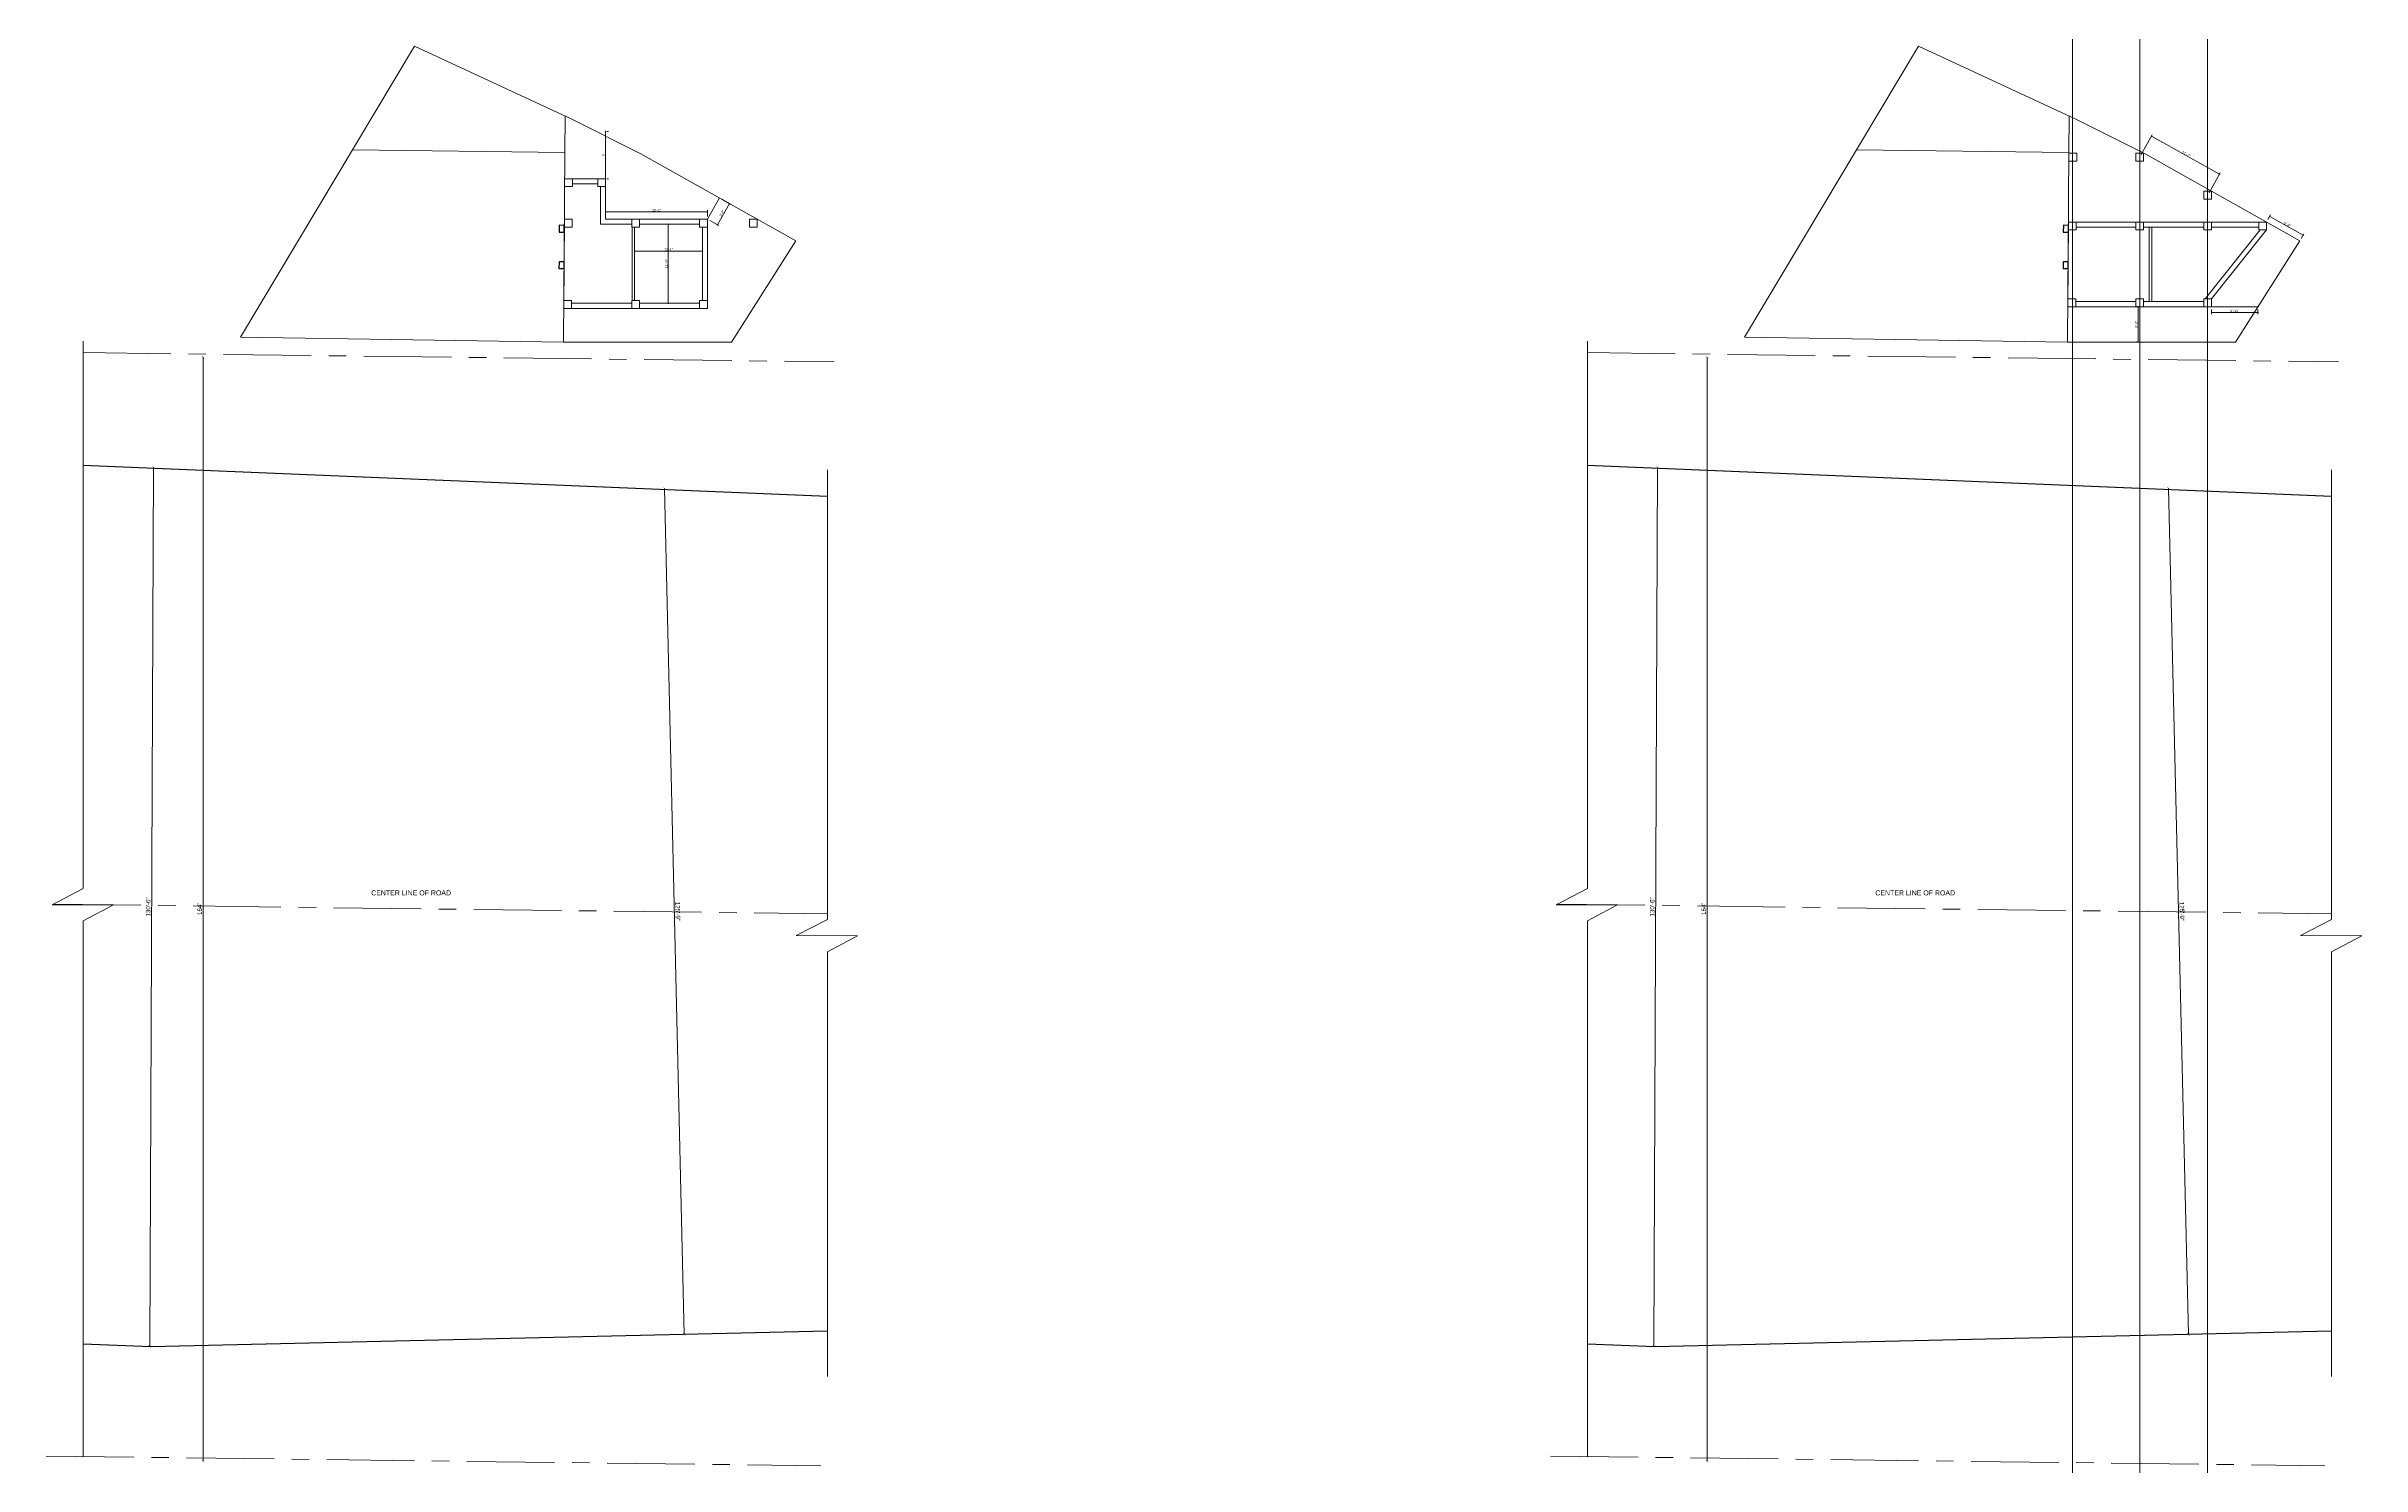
# Model space of a CAD drawing. Header units: inches. Extents: x 4069 to 91030, y -7803 to 12535.
# Drawn here: x 52013 to 56141, y 6206 to 8737 of the extents above; entities that cross this region are included whole.
import ezdxf

# ---------------------------------------------------------------- set-up
doc = ezdxf.new("R2010")
doc.units = ezdxf.units.IN
doc.header["$LTSCALE"] = 5
doc.header["$MEASUREMENT"] = 0
doc.linetypes.add('CENTER', pattern=[2, 1.25, -0.25, 0.25, -0.25])
doc.layers.add('A-WALL', color=7, linetype='Continuous', lineweight=9)
doc.layers.add('DOOR', color=62, linetype='Continuous', lineweight=0)
for name, color, linetype in [('DIM', 5, 'Continuous'), ('TEXT', 6, 'Continuous'), ('WALL', 7, 'Continuous')]:
    doc.layers.add(name, color=color, linetype=linetype)
doc.layers.add('dim line', color=7, linetype='Continuous', lineweight=15, true_color=0xfab2b2)
doc.styles.get("Standard").update_dxf_attribs({"font": 'arial.ttf'})
doc.styles.add('tt', font='stylu.ttf', dxfattribs={"height": 8})
doc.dimstyles.new('Copy(2) of STANDARD', dxfattribs={"dimtxt": 2, "dimasz": 4, "dimexe": 0, "dimexo": 0, "dimgap": 2, "dimtad": 1, "dimdec": 0, "dimzin": 0, "dimdsep": 46, "dimlunit": 3, "dimtxsty": 'tt', "dimblk": 'ARCHTICK', "dimcen": 0.0505, "dimse1": 1, "dimse2": 1, "dimclrd": 5, "dimclre": 5, "dimclrt": 7, "dimadec": 1, "dimazin": 0, "dimtm": 1e-09, "dimtfac": 1, "dimtdec": 0, "dimtofl": 0, "dimtmove": 1, "dimatfit": 3, "dimfxl": 1, "dimtolj": 2, "dimtzin": 0, "dimlwd": 13, "dimarcsym": 0})
doc.dimstyles.new('Standard$0', dxfattribs={"dimtxt": 6, "dimasz": 4, "dimexe": 3, "dimexo": 6, "dimgap": 3, "dimtad": 1, "dimdec": 1, "dimzin": 0, "dimdsep": 46, "dimlunit": 4, "dimtxsty": 'Standard', "dimcen": 0.09, "dimclrd": 6, "dimclre": 6, "dimclrt": 7, "dimadec": 0, "dimazin": 0, "dimtfac": 1, "dimtdec": 1, "dimtix": 1, "dimtofl": 0, "dimtmove": 1, "dimatfit": 3, "dimfxl": 1, "dimtolj": 1, "dimtzin": 0, "dimlwd": 18, "dimlwe": 18, "dimarcsym": 0})

# ---------------------------------------------------------------- blocks, each defined once
blk = doc.blocks.new('_ArchTick')
at = {"color": 0, "linetype": 'ByBlock', "const_width": 0.15}
blk.add_lwpolyline([(-0.5, -0.5), (0.5, 0.5)], dxfattribs=at)
blk = doc.blocks.new('*D1864')
at = {"layer": 'Defpoints', "color": 0, "ltscale": 5, "transparency": 16777216}
for p in [(52748.3, 8182.2), (52292.5, 6214.3), (52724, 6214.3)]:
    blk.add_point(p, dxfattribs=at)
at = {"layer": 'DIM', "color": 5, "lineweight": 13, "ltscale": 5, "transparency": 16777216}
blk.add_line((52292.5, 8182.2), (52292.5, 6214.3), dxfattribs=at)
at = {"layer": 'DIM', "color": 5, "lineweight": 13, "ltscale": 5, "transparency": 16777216, "xscale": 4, "yscale": 4, "zscale": 4}
for p, rotation in [((52292.5, 8182.2), 90), ((52292.5, 6214.3), 270)]:
    blk.add_blockref('_ArchTick', p, dxfattribs=dict(at, rotation=rotation))
at = {"layer": 'DIM', "color": 7, "ltscale": 5, "transparency": 16777216, "insert": (52286.3, 7198.2), "char_height": 8, "attachment_point": 5, "rotation": 90, "style": 'tt'}
blk.add_mtext("\\A2;164'", dxfattribs=at)
blk = doc.blocks.new('*D1863')
at = {"layer": 'Defpoints', "color": 0, "ltscale": 5, "transparency": 16777216}
for p in [(52175.4, 7985.6, -33.3), (52168.8, 6419.1, 1.5), (52197.3, 6419)]:
    blk.add_point(p, dxfattribs=at)
at = {"layer": 'DIM', "color": 5, "lineweight": 13, "ltscale": 5, "transparency": 16777216}
blk.add_line((52204, 7985.5), (52197.3, 6419), dxfattribs=at)
at = {"layer": 'DIM', "color": 5, "lineweight": 13, "ltscale": 5, "transparency": 16777216, "xscale": 4, "yscale": 4, "zscale": 4}
for p, rotation in [((52204, 7985.5), 89.75798331016011), ((52197.3, 6419), 269.7579833101601)]:
    blk.add_blockref('_ArchTick', p, dxfattribs=dict(at, rotation=rotation))
at = {"layer": 'DIM', "color": 7, "ltscale": 5, "transparency": 16777216, "insert": (52194.5, 7202.2), "char_height": 8, "attachment_point": 5, "rotation": 89.758, "style": 'tt'}
blk.add_mtext('\\A2;130\'-6"', dxfattribs=at)
blk = doc.blocks.new('*D1865')
at = {"layer": 'Defpoints', "color": 0, "ltscale": 5, "transparency": 16777216}
for p in [(53091.7, 7947.6, -52.5), (53150.2, 6439.9), (53126.8, 6439.4, 1.5)]:
    blk.add_point(p, dxfattribs=at)
at = {"layer": 'DIM', "color": 5, "lineweight": 13, "ltscale": 5, "transparency": 16777216}
blk.add_line((53115.1, 7948.2), (53150.2, 6439.9), dxfattribs=at)
at = {"layer": 'DIM', "color": 5, "lineweight": 13, "ltscale": 5, "transparency": 16777216, "xscale": 4, "yscale": 4, "zscale": 4}
for p, rotation in [((53115.1, 7948.2), 91.33313824719272), ((53150.2, 6439.9), 271.3331382471927)]:
    blk.add_blockref('_ArchTick', p, dxfattribs=dict(at, rotation=rotation))
at = {"layer": 'DIM', "color": 7, "ltscale": 5, "transparency": 16777216, "insert": (53138.8, 7194.2), "char_height": 8, "attachment_point": 5, "rotation": 271.3331, "style": 'tt'}
blk.add_mtext('\\A2;125\'-9"', dxfattribs=at)
blk = doc.blocks.new('oblique')
at = {"color": 0, "lineweight": -2}
blk.add_line((0.25, 0.25), (-0.25, -0.25), dxfattribs=at)
at = {"layer": 'dim line', "lineweight": 9}
for p, q in [((-0.4375, 0), (0.4375, 0)), ((0, 0.4375), (0, -0.4375))]:
    blk.add_line(p, q, dxfattribs=at)
blk = doc.blocks.new('*D1866')
at = {"layer": 'A-WALL', "color": 47, "lineweight": 0, "ltscale": 5, "transparency": 16777216}
for p, q in [((53009.9, 8433.4), (53009.9, 8444.7)), ((53191.6, 8433.4), (53191.6, 8444.7))]:
    blk.add_line(p, q, dxfattribs=at)
at = {"layer": 'A-WALL', "color": 33, "lineweight": 0, "ltscale": 5, "transparency": 16777216}
blk.add_line((53009.9, 8441.7), (53191.6, 8441.7), dxfattribs=at)
at = {"layer": 'Defpoints', "color": 0, "ltscale": 5, "transparency": 16777216}
for p in [(53009.9, 8428.4, -58.2), (53191.6, 8441.7), (53191.6, 8428.4, -58.2)]:
    blk.add_point(p, dxfattribs=at)
at = {"layer": 'A-WALL', "color": 33, "lineweight": 0, "ltscale": 5, "transparency": 16777216, "xscale": 2, "yscale": 2, "zscale": 2, "rotation": 180}
blk.add_blockref('oblique', (53009.9, 8441.7), dxfattribs=at)
at = {"layer": 'A-WALL', "color": 33, "lineweight": 0, "ltscale": 5, "transparency": 16777216, "xscale": 2, "yscale": 2, "zscale": 2}
blk.add_blockref('oblique', (53191.6, 8441.7), dxfattribs=at)
at = {"layer": 'A-WALL', "color": 7, "ltscale": 5, "transparency": 16777216, "insert": (53100.8, 8444.4), "char_height": 4.5, "attachment_point": 5}
blk.add_mtext('\\A1;15\'-2"', dxfattribs=at)
blk = doc.blocks.new('_OBLIQUE')
at = {"color": 0, "linetype": 'ByBlock'}
blk.add_line((-0.5, -0.5), (0.5, 0.5), dxfattribs=at)
blk = doc.blocks.new('*D1867')
at = {"layer": 'A-WALL', "color": 47, "lineweight": 0, "ltscale": 5, "transparency": 16777216}
for p, q in [((53217.2, 8463.8), (53233.2, 8454.8)), ((53196, 8425.9), (53211.9, 8416.9))]:
    blk.add_line(p, q, dxfattribs=at)
at = {"layer": 'A-WALL', "color": 33, "lineweight": 0, "ltscale": 5, "transparency": 16777216}
blk.add_line((53209.3, 8418.4), (53230.6, 8456.3), dxfattribs=at)
at = {"layer": 'Defpoints', "color": 0, "ltscale": 5, "transparency": 16777216}
for p in [(53212.9, 8466.2, -58.2), (53191.6, 8428.4, -58.2), (53230.6, 8456.3)]:
    blk.add_point(p, dxfattribs=at)
at = {"layer": 'A-WALL', "color": 33, "lineweight": 0, "ltscale": 5, "transparency": 16777216, "xscale": 2, "yscale": 2, "zscale": 2}
for p, rotation in [((53230.6, 8456.3), 60.67918197654677), ((53209.3, 8418.4), 240.6791819765467)]:
    blk.add_blockref('oblique', p, dxfattribs=dict(at, rotation=rotation))
at = {"layer": 'A-WALL', "color": 7, "ltscale": 5, "transparency": 16777216, "insert": (53217.5, 8438.7), "char_height": 4.5, "attachment_point": 5, "rotation": 60.6792}
blk.add_mtext('\\A1;3\'-7"', dxfattribs=at)
blk = doc.blocks.new('*D1868')
at = {"layer": 'A-WALL', "color": 33, "lineweight": 0, "ltscale": 5, "transparency": 16777216}
blk.add_line((53009.9, 8500.4), (53009.9, 8584.8), dxfattribs=at)
at = {"layer": 'A-WALL', "color": 47, "lineweight": 0, "ltscale": 5, "transparency": 16777216}
for p, q in [((53014.9, 8584.8), (53012.9, 8584.8)), ((53014.9, 8500.4), (53012.9, 8500.4))]:
    blk.add_line(p, q, dxfattribs=at)
at = {"layer": 'Defpoints', "color": 0, "ltscale": 5, "transparency": 16777216}
for p in [(53009.9, 8584.8, -58.2), (53009.9, 8584.8), (53009.9, 8500.4, -58.2)]:
    blk.add_point(p, dxfattribs=at)
at = {"layer": 'A-WALL', "color": 33, "lineweight": 0, "ltscale": 5, "transparency": 16777216, "xscale": 2, "yscale": 2, "zscale": 2}
for p, rotation in [((53009.9, 8584.8), 90), ((53009.9, 8500.4), 270)]:
    blk.add_blockref('oblique', p, dxfattribs=dict(at, rotation=rotation))
at = {"layer": 'A-WALL', "color": 7, "ltscale": 5, "transparency": 16777216, "insert": (53007.2, 8542.6), "char_height": 4.5, "attachment_point": 5, "rotation": 90}
blk.add_mtext("\\A1;7'", dxfattribs=at)
blk = doc.blocks.new('*D1870')
at = {"layer": 'Defpoints', "color": 0, "ltscale": 5, "transparency": 16777216}
for p in [(55429.8, 8182.2), (54974, 6214.3), (55405.5, 6214.3)]:
    blk.add_point(p, dxfattribs=at)
at = {"layer": 'DIM', "color": 5, "lineweight": 13, "ltscale": 5, "transparency": 16777216}
blk.add_line((54974, 8182.2), (54974, 6214.3), dxfattribs=at)
at = {"layer": 'DIM', "color": 5, "lineweight": 13, "ltscale": 5, "transparency": 16777216, "xscale": 4, "yscale": 4, "zscale": 4}
for p, rotation in [((54974, 8182.2), 90), ((54974, 6214.3), 270)]:
    blk.add_blockref('_ArchTick', p, dxfattribs=dict(at, rotation=rotation))
at = {"layer": 'DIM', "color": 7, "ltscale": 5, "transparency": 16777216, "insert": (54967.8, 7198.2), "char_height": 8, "attachment_point": 5, "rotation": 90, "style": 'tt'}
blk.add_mtext("\\A2;164'", dxfattribs=at)
blk = doc.blocks.new('*D1869')
at = {"layer": 'Defpoints', "color": 0, "ltscale": 5, "transparency": 16777216}
for p in [(54856.9, 7985.6, -33.3), (54850.3, 6419.1, 1.5), (54878.8, 6419)]:
    blk.add_point(p, dxfattribs=at)
at = {"layer": 'DIM', "color": 5, "lineweight": 13, "ltscale": 5, "transparency": 16777216}
blk.add_line((54885.4, 7985.5), (54878.8, 6419), dxfattribs=at)
at = {"layer": 'DIM', "color": 5, "lineweight": 13, "ltscale": 5, "transparency": 16777216, "xscale": 4, "yscale": 4, "zscale": 4}
for p, rotation in [((54885.4, 7985.5), 89.75798331016011), ((54878.8, 6419), 269.7579833101601)]:
    blk.add_blockref('_ArchTick', p, dxfattribs=dict(at, rotation=rotation))
at = {"layer": 'DIM', "color": 7, "ltscale": 5, "transparency": 16777216, "insert": (54876, 7202.2), "char_height": 8, "attachment_point": 5, "rotation": 89.758, "style": 'tt'}
blk.add_mtext('\\A2;130\'-6"', dxfattribs=at)
blk = doc.blocks.new('*D1871')
at = {"layer": 'Defpoints', "color": 0, "ltscale": 5, "transparency": 16777216}
for p in [(55773.2, 7947.6, -52.5), (55831.7, 6439.9), (55808.3, 6439.4, 1.5)]:
    blk.add_point(p, dxfattribs=at)
at = {"layer": 'DIM', "color": 5, "lineweight": 13, "ltscale": 5, "transparency": 16777216}
blk.add_line((55796.6, 7948.2), (55831.7, 6439.9), dxfattribs=at)
at = {"layer": 'DIM', "color": 5, "lineweight": 13, "ltscale": 5, "transparency": 16777216, "xscale": 4, "yscale": 4, "zscale": 4}
for p, rotation in [((55796.6, 7948.2), 91.33313824719272), ((55831.7, 6439.9), 271.3331382471927)]:
    blk.add_blockref('_ArchTick', p, dxfattribs=dict(at, rotation=rotation))
at = {"layer": 'DIM', "color": 7, "ltscale": 5, "transparency": 16777216, "insert": (55820.3, 7194.2), "char_height": 8, "attachment_point": 5, "rotation": 271.3331, "style": 'tt'}
blk.add_mtext('\\A2;125\'-9"', dxfattribs=at)
blk = doc.blocks.new('*D1872')
at = {"layer": 'A-WALL', "color": 47, "lineweight": 0, "ltscale": 5, "transparency": 16777216}
for p, q in [((55873.1, 8267.4), (55873.1, 8259.2)), ((55955.8, 8267.4), (55955.8, 8259.2))]:
    blk.add_line(p, q, dxfattribs=at)
at = {"layer": 'A-WALL', "color": 33, "lineweight": 0, "ltscale": 5, "transparency": 16777216}
blk.add_line((55873.1, 8262.2), (55955.8, 8262.2), dxfattribs=at)
at = {"layer": 'Defpoints', "color": 0, "ltscale": 5, "transparency": 16777216}
for p in [(55873.1, 8272.4, -58.2), (55955.8, 8272.4, -58.2), (55955.8, 8262.2)]:
    blk.add_point(p, dxfattribs=at)
at = {"layer": 'A-WALL', "color": 33, "lineweight": 0, "ltscale": 5, "transparency": 16777216, "xscale": 2, "yscale": 2, "zscale": 2, "rotation": 180}
blk.add_blockref('oblique', (55873.1, 8262.2), dxfattribs=at)
at = {"layer": 'A-WALL', "color": 33, "lineweight": 0, "ltscale": 5, "transparency": 16777216, "xscale": 2, "yscale": 2, "zscale": 2}
blk.add_blockref('oblique', (55955.8, 8262.2), dxfattribs=at)
at = {"layer": 'A-WALL', "color": 7, "ltscale": 5, "transparency": 16777216, "insert": (55914.5, 8265), "char_height": 4.5, "attachment_point": 5}
blk.add_mtext('\\A1;6\'-11"', dxfattribs=at)
blk = doc.blocks.new('*D1873')
at = {"layer": 'A-WALL', "color": 47, "lineweight": 0, "ltscale": 5, "transparency": 16777216}
for p, q in [((55740, 8272.4), (55739.1, 8272.4)), ((55740, 8209.4), (55739.1, 8209.4))]:
    blk.add_line(p, q, dxfattribs=at)
at = {"layer": 'A-WALL', "color": 33, "lineweight": 0, "ltscale": 5, "transparency": 16777216}
blk.add_line((55742.1, 8272.4), (55742.1, 8209.4), dxfattribs=at)
at = {"layer": 'Defpoints', "color": 0, "ltscale": 5, "transparency": 16777216}
for p in [(55745, 8272.4, -58.2), (55742.1, 8209.4), (55745, 8209.4, -58.2)]:
    blk.add_point(p, dxfattribs=at)
at = {"layer": 'A-WALL', "color": 33, "lineweight": 0, "ltscale": 5, "transparency": 16777216, "xscale": 2, "yscale": 2, "zscale": 2}
for p, rotation in [((55742.1, 8272.4), 90), ((55742.1, 8209.4), 270)]:
    blk.add_blockref('oblique', p, dxfattribs=dict(at, rotation=rotation))
at = {"layer": 'A-WALL', "color": 7, "ltscale": 5, "transparency": 16777216, "insert": (55739.3, 8240.9), "char_height": 4.5, "attachment_point": 5, "rotation": 90}
blk.add_mtext('\\A1;5\'-3"', dxfattribs=at)
blk = doc.blocks.new('*D1874')
at = {"layer": 'A-WALL', "color": 47, "lineweight": 0, "ltscale": 5, "transparency": 16777216}
for p, q in [((55747.5, 8543.4), (55767.4, 8579)), ((55868.6, 8475.5), (55888.5, 8511.1))]:
    blk.add_line(p, q, dxfattribs=at)
at = {"layer": 'A-WALL', "color": 33, "lineweight": 0, "ltscale": 5, "transparency": 16777216}
blk.add_line((55766, 8576.4), (55887, 8508.5), dxfattribs=at)
at = {"layer": 'Defpoints', "color": 0, "ltscale": 5, "transparency": 16777216}
for p in [(55745, 8539, -58.2), (55887, 8508.5), (55866.1, 8471.2, -58.2)]:
    blk.add_point(p, dxfattribs=at)
at = {"layer": 'A-WALL', "color": 33, "lineweight": 0, "ltscale": 5, "transparency": 16777216, "xscale": 2, "yscale": 2, "zscale": 2}
for p, rotation in [((55766, 8576.4), 150.7325255495522), ((55887, 8508.5), 330.7325255495522)]:
    blk.add_blockref('oblique', p, dxfattribs=dict(at, rotation=rotation))
at = {"layer": 'A-WALL', "color": 7, "ltscale": 5, "transparency": 16777216, "insert": (55827.9, 8544.8), "char_height": 4.5, "attachment_point": 5, "rotation": 330.7325}
blk.add_mtext('\\A1;11\'-7"', dxfattribs=at)
blk = doc.blocks.new('*D1875')
at = {"layer": 'A-WALL', "color": 47, "lineweight": 0, "ltscale": 5, "transparency": 16777216}
for p, q in [((55973.6, 8427.5), (55978.3, 8435.9)), ((56033.1, 8394.1), (56037.8, 8402.5))]:
    blk.add_line(p, q, dxfattribs=at)
at = {"layer": 'A-WALL', "color": 33, "lineweight": 0, "ltscale": 5, "transparency": 16777216}
blk.add_line((55976.8, 8433.3), (56036.3, 8399.9), dxfattribs=at)
at = {"layer": 'Defpoints', "color": 0, "ltscale": 5, "transparency": 16777216}
for p in [(55971.1, 8423.1, -58.2), (56030.6, 8389.7, -58.2), (56036.3, 8399.9)]:
    blk.add_point(p, dxfattribs=at)
at = {"layer": 'A-WALL', "color": 33, "lineweight": 0, "ltscale": 5, "transparency": 16777216, "xscale": 2, "yscale": 2, "zscale": 2}
for p, rotation in [((55976.8, 8433.3), 150.6791819765437), ((56036.3, 8399.9), 330.6791819765437)]:
    blk.add_blockref('oblique', p, dxfattribs=dict(at, rotation=rotation))
at = {"layer": 'A-WALL', "color": 7, "ltscale": 5, "transparency": 16777216, "insert": (56008, 8419), "char_height": 4.5, "attachment_point": 5, "rotation": 330.6792}
blk.add_mtext('\\A1;5\'-8"', dxfattribs=at)
blk = doc.blocks.new('*D1892')
at = {"layer": 'A-WALL', "color": 47, "lineweight": 0, "ltscale": 5, "transparency": 16777216}
for p, q in [((53119.1, 8419.4), (53118.4, 8419.4)), ((53119.1, 8278.4), (53118.4, 8278.4))]:
    blk.add_line(p, q, dxfattribs=at)
at = {"layer": 'A-WALL', "color": 33, "lineweight": 0, "ltscale": 5, "transparency": 16777216}
blk.add_line((53121.4, 8419.4), (53121.4, 8278.4), dxfattribs=at)
at = {"layer": 'Defpoints', "color": 0, "ltscale": 5, "transparency": 16777216}
for p in [(53124.1, 8419.4, -58.2), (53121.4, 8278.4), (53124.1, 8278.4, -58.2)]:
    blk.add_point(p, dxfattribs=at)
at = {"layer": 'A-WALL', "color": 33, "lineweight": 0, "ltscale": 5, "transparency": 16777216, "xscale": 2, "yscale": 2, "zscale": 2}
for p, rotation in [((53121.4, 8419.4), 90), ((53121.4, 8278.4), 270)]:
    blk.add_blockref('oblique', p, dxfattribs=dict(at, rotation=rotation))
at = {"layer": 'A-WALL', "color": 7, "ltscale": 5, "transparency": 16777216, "insert": (53118.6, 8348.9), "char_height": 4.5, "attachment_point": 5, "rotation": 90}
blk.add_mtext('\\A1;11\'-9"', dxfattribs=at)
blk = doc.blocks.new('*D1893')
at = {"layer": 'A-WALL', "color": 47, "lineweight": 0, "ltscale": 5, "transparency": 16777216}
for p, q in [((53061.7, 8353.9), (53061.7, 8374.3)), ((53182.6, 8353.9), (53182.6, 8374.3))]:
    blk.add_line(p, q, dxfattribs=at)
at = {"layer": 'A-WALL', "color": 33, "lineweight": 0, "ltscale": 5, "transparency": 16777216}
blk.add_line((53061.7, 8371.3), (53182.6, 8371.3), dxfattribs=at)
at = {"layer": 'Defpoints', "color": 0, "ltscale": 5, "transparency": 16777216}
for p in [(53061.7, 8348.9, -58.2), (53182.6, 8371.3), (53182.6, 8348.9, -58.2)]:
    blk.add_point(p, dxfattribs=at)
at = {"layer": 'A-WALL', "color": 33, "lineweight": 0, "ltscale": 5, "transparency": 16777216, "xscale": 2, "yscale": 2, "zscale": 2, "rotation": 180}
blk.add_blockref('oblique', (53061.7, 8371.3), dxfattribs=at)
at = {"layer": 'A-WALL', "color": 33, "lineweight": 0, "ltscale": 5, "transparency": 16777216, "xscale": 2, "yscale": 2, "zscale": 2}
blk.add_blockref('oblique', (53182.6, 8371.3), dxfattribs=at)
at = {"layer": 'A-WALL', "color": 7, "ltscale": 5, "transparency": 16777216, "insert": (53122.2, 8374.1), "char_height": 4.5, "attachment_point": 5}
blk.add_mtext('\\A1;10\'-1"', dxfattribs=at)

msp = doc.modelspace()

# ---------------------------------------------------------------- linework, layer by layer
for p, q in [((52078.82, 7989.58, -31.28), (53405.58, 7934.61, -59.12)), ((54760.32, 7989.58, -31.28), (56087.08, 7934.61, -59.12)), ((53405.58, 6445.87, 1.52), (52199.17, 6417.79, 1.52)), ((56087.08, 6445.87, 1.52), (54880.67, 6417.79, 1.52)), ((52199.17, 6417.79, 1.52), (52078.82, 6422.96, 1.52)), ((54880.67, 6417.79, 1.52), (54760.32, 6422.96, 1.52))]:
    msp.add_line(p, q)
at = {"layer": 'A-WALL', "ltscale": 5}
for p, q in [((52937.2, 8547.36, -58.17), (52937.63, 8612.27, -58.17)), ((55618.7, 8547.36, -58.17), (55619.13, 8612.27, -58.17)), ((52936.43, 8428.36, -58.17), (52936.9, 8500.36, -58.17)), ((52936.84, 8491.36, -58.17), (52936.9, 8491.36, -58.17)), ((52936.9, 8500.36, -58.17), (53009.93, 8500.36, -58.17)), ((52950.9, 8491.36, -58.17), (52995.93, 8491.36, -58.17)), ((53000.93, 8486.36, -58.17), (53000.93, 8419.36, -58.17)), ((53009.93, 8500.36, -58.17), (53009.93, 8428.36, -58.17)), ((53191.61, 8428.36, -58.17), (53212.88, 8466.22, -58.17)), ((52935.39, 8269.36, -58.17), (52936.43, 8428.36, -58.17)), ((52936.43, 8423.36, -58.17), (52936.39, 8423.36, -58.17)), ((53009.93, 8428.36, -58.17), (53191.61, 8428.36, -58.17)), ((53191.61, 8428.36, -58.17), (53191.61, 8269.36, -58.17)), ((53000.93, 8419.36, -58.17), (53056.55, 8419.36, -58.17)), ((53057.24, 8414.36, -58.17), (53057.24, 8283.36, -58.17)), ((53061.74, 8414.36, -58.17), (53061.74, 8283.36, -58.17)), ((53070.55, 8419.36, -58.17), (53177.61, 8419.36, -58.17)), ((53182.61, 8414.36, -58.17), (53182.61, 8283.36, -58.17)), ((55617.93, 8418.12, -58.17), (55617.89, 8418.12, -58.17)), ((55631.89, 8414.12, -58.17), (55738.05, 8414.12, -58.17)), ((55752.05, 8414.12, -58.17), (55859.11, 8414.12, -58.17)), ((55762.1, 8414.12, -58.17), (55762.1, 8281.36, -58.17)), ((55766.6, 8414.12, -58.17), (55766.6, 8281.36, -58.17)), ((55959.61, 8409.12, -58.17), (55861.59, 8286.36, -58.17)), ((55873.11, 8414.12, -58.17), (55957.12, 8414.12, -58.17)), ((55915.67, 8209.36, -58.17), (56030.62, 8389.7, -58.17)), ((53191.61, 8269.36, -58.17), (52935.39, 8269.36, -58.17)), ((52935.48, 8278.36, -58.17), (52935.45, 8278.36, -58.17)), ((53056.55, 8278.36, -58.17), (52949.48, 8278.36, -58.17)), ((53177.61, 8278.36, -58.17), (53070.55, 8278.36, -58.17)), ((55873.11, 8272.36, -58.17), (55616.91, 8272.36, -58.17)), ((55616.98, 8281.36, -58.17), (55616.95, 8281.36, -58.17)), ((55738.05, 8281.36, -58.17), (55631, 8281.36, -58.17)), ((55859.11, 8281.36, -58.17), (55752.05, 8281.36, -58.17)), ((55873.11, 8272.36, -58.17), (55955.83, 8272.36, -58.17)), ((52935, 8209.36, -58.17), (53234.17, 8209.36, -58.17)), ((55616.5, 8209.36, -58.17), (55915.67, 8209.36, -58.17))]:
    msp.add_line(p, q, dxfattribs=at)
at = {"layer": 'A-WALL', "linetype": 'CENTER', "ltscale": 25}
for p, q in [((52078.82, 8190.41), (53417.7, 8173.91)), ((54760.32, 8190.41), (56099.2, 8173.91)), ((52025, 7207), (53405.58, 7189.99)), ((54706.5, 7207), (56087.08, 7189.99)), ((52012.88, 6223.07), (53393.46, 6206.06)), ((54694.38, 6223.07), (56074.96, 6206.06))]:
    msp.add_line(p, q, dxfattribs=at)
at = {"layer": 'A-WALL', "ltscale": 5}
for p in [(55624.89, 8416.12, -58.17), (55745.05, 8416.12, -58.17), (55866.11, 8416.12, -58.17)]:
    msp.add_xline(p, (0, 1), dxfattribs=at)
at = {"layer": 'A-WALL', "ltscale": 5, "elevation": -58.17}
for points in [[(52669.19, 8736.55), (52359.06, 8218.01), (52935, 8209.36), (53234.17, 8209.36), (53349.12, 8389.7), (53073.03, 8544.77), (52949.67, 8606.7)], [(55350.69, 8736.55), (55040.56, 8218.01), (55616.5, 8209.36), (55915.67, 8209.36), (56030.62, 8389.7), (55754.53, 8544.77), (55631.16, 8606.7)], [(55618.69, 8546.01), (55632.69, 8546.01), (55632.69, 8532.01), (55618.69, 8532.01)], [(55738.05, 8546.01), (55752.05, 8546.01), (55752.05, 8532.01), (55738.05, 8532.01)], [(52936.9, 8500.36), (52950.9, 8500.36), (52950.9, 8486.36), (52936.9, 8486.36)], [(52995.93, 8500.36), (53009.93, 8500.36), (53009.93, 8486.36), (52995.93, 8486.36)], [(55859.11, 8478.16), (55873.11, 8478.16), (55873.11, 8464.16), (55859.11, 8464.16)], [(52936.43, 8428.36), (52950.43, 8428.36), (52950.43, 8414.36), (52936.43, 8414.36)], [(53056.55, 8428.36), (53070.55, 8428.36), (53070.55, 8414.36), (53056.55, 8414.36)], [(53177.61, 8428.36), (53191.61, 8428.36), (53191.61, 8414.36), (53177.61, 8414.36)], [(53266.29, 8428.36), (53280.29, 8428.36), (53280.29, 8414.36), (53266.29, 8414.36)], [(55616.91, 8272.36), (55617.89, 8423.12), (55971.12, 8423.12), (55971.12, 8409.12), (55873.11, 8286.36), (55873.11, 8272.36)], [(55617.89, 8423.12), (55631.89, 8423.12), (55631.89, 8409.12), (55617.89, 8409.12)], [(55738.05, 8423.12), (55752.05, 8423.12), (55752.05, 8409.12), (55738.05, 8409.12)], [(55859.11, 8423.12), (55873.11, 8423.12), (55873.11, 8409.12), (55859.11, 8409.12)], [(55957.12, 8423.12), (55971.12, 8423.12), (55971.12, 8409.12), (55957.12, 8409.12)], [(52935.48, 8283.36), (52949.48, 8283.36), (52949.48, 8269.36), (52935.48, 8269.36)], [(53056.55, 8283.36), (53070.55, 8283.36), (53070.55, 8269.36), (53056.55, 8269.36)], [(53177.61, 8283.36), (53191.61, 8283.36), (53191.61, 8269.36), (53177.61, 8269.36)], [(55617, 8286.36), (55631, 8286.36), (55631, 8272.36), (55617, 8272.36)], [(55738.05, 8286.36), (55752.05, 8286.36), (55752.05, 8272.36), (55738.05, 8272.36)], [(55859.11, 8286.36), (55873.11, 8286.36), (55873.11, 8272.36), (55859.11, 8272.36)]]:
    msp.add_lwpolyline(points, close=True, dxfattribs=at)
at = {"layer": 'A-WALL', "linetype": 'Continuous', "ltscale": 5}
for points, elevation in [([(52078.82, 8210.88), (52078.82, 7235.01), (52023.23, 7206.07), (52132.5, 7205.82), (52078.82, 7177.22), (52078.82, 6222.26)], -31.28), ([(54760.32, 8210.88), (54760.32, 7235.01), (54704.73, 7206.07), (54814, 7205.82), (54760.32, 7177.22), (54760.32, 6222.26)], -31.28), ([(53405.58, 7981.45), (53405.58, 7180.04), (53349.99, 7151.1), (53459.25, 7150.85), (53405.58, 7122.24), (53405.58, 6364.8)], -59.12), ([(56087.08, 7981.45), (56087.08, 7180.04), (56031.49, 7151.1), (56140.75, 7150.85), (56087.08, 7122.24), (56087.08, 6364.8)], -59.12)]:
    msp.add_lwpolyline(points, dxfattribs=dict(at, elevation=elevation))
at = {"layer": 'DOOR', "lineweight": 13, "elevation": -58.17}
for points in [[(52359.06, 8218.01), (52935, 8209.36), (52937.2, 8547.36), (52558.73, 8551.86)], [(55040.56, 8218.01), (55616.5, 8209.36), (55618.7, 8547.36), (55240.23, 8551.86)]]:
    msp.add_lwpolyline(points, close=True, dxfattribs=at)
at = {"layer": 'WALL', "color": 2, "linetype": 'ByBlock', "ltscale": 5, "elevation": -58.17}
for points in [[(52927.36, 8417.47), (52927.28, 8405.47), (52936.28, 8405.36), (52936.36, 8417.36)], [(55608.85, 8417.47), (55608.78, 8405.47), (55617.78, 8405.36), (55617.85, 8417.36)], [(52926.93, 8352.47), (52926.85, 8340.47), (52935.85, 8340.36), (52935.93, 8352.36)], [(55608.43, 8352.47), (55608.35, 8340.47), (55617.35, 8340.36), (55617.43, 8352.36)]]:
    msp.add_lwpolyline(points, close=True, dxfattribs=at)

# ---------------------------------------------------------------- texts
at = {"layer": 'TEXT', "lineweight": 70, "style": 'tt'}
for p in [(52592.16, 7222.8, -58.17), (55273.66, 7222.8, -58.17)]:
    msp.add_text('CENTER LINE OF ROAD ', height=9, dxfattribs=at).set_placement(p)

# ---------------------------------------------------------------- dimensions: what is measured, and where the dimension line sits
at = {"layer": 'A-WALL', "ltscale": 5}
for base, p1, p2, picture, middle in [((53009.93, 8584.8), (53009.93, 8500.36, -58.17), (53009.93, 8584.8, -58.17), '*D1868', (53007.18, 8542.58)), ((53121.45, 8278.36), (53124.08, 8419.36, -58.17), (53124.08, 8278.36, -58.17), '*D1892', (53118.65, 8348.86)), ((55742.12, 8209.36), (55745.05, 8272.36, -58.17), (55745.05, 8209.36, -58.17), '*D1873', (55739.32, 8240.86))]:
    dim = msp.add_linear_dim(base=base, p1=p1, p2=p2, angle=90, dimstyle='Standard$0', override={"dimtxt": 4.5, "dimasz": 2, "dimexo": 5, "dimgap": 0.5, "dimdec": 0, "dimzin": 12, "dimpost": '\\X', "dimblk": 'oblique', "dimcen": 3, "dimclrd": 33, "dimclre": 47, "dimtfac": 0.5, "dimtdec": 0, "dimfxl": 3, "dimlwd": 0, "dimlwe": 0}, dxfattribs=at)
    dim.commit()
    dim.dimension.update_dxf_attribs({"geometry": picture, "text_midpoint": middle})
for p1, p2, distance, picture, middle in [((55745.05, 8539.01, -58.17), (55866.11, 8471.16, -58.17), 42.81, '*D1874', (55827.85, 8544.84)), ((53191.61, 8428.36, -58.17), (53212.88, 8466.22, -58.17), -20.3, '*D1867', (53217.5, 8438.72)), ((55971.12, 8423.12, -58.17), (56030.62, 8389.7, -58.17), 11.66, '*D1875', (56007.95, 8419.01))]:
    dim = msp.add_aligned_dim(p1=p1, p2=p2, distance=distance, dimstyle='Standard$0', override={"dimtxt": 4.5, "dimasz": 2, "dimexo": 5, "dimgap": 0.5, "dimdec": 0, "dimzin": 12, "dimpost": '\\X', "dimblk": 'oblique', "dimcen": 3, "dimclrd": 33, "dimclre": 47, "dimtfac": 0.5, "dimtdec": 0, "dimfxl": 3, "dimlwd": 0, "dimlwe": 0}, dxfattribs=at)
    dim.commit()
    dim.dimension.update_dxf_attribs({"geometry": picture, "text_midpoint": middle})
for base, p1, p2, picture, middle in [((53191.61, 8441.65), (53009.93, 8428.36, -58.17), (53191.61, 8428.36, -58.17), '*D1866', (53100.77, 8444.45)), ((53182.61, 8371.34), (53061.74, 8348.86, -58.17), (53182.61, 8348.86, -58.17), '*D1893', (53122.18, 8374.14)), ((55955.83, 8262.25), (55873.11, 8272.36, -58.17), (55955.83, 8272.36, -58.17), '*D1872', (55914.47, 8265.05))]:
    dim = msp.add_linear_dim(base=base, p1=p1, p2=p2, dimstyle='Standard$0', override={"dimtxt": 4.5, "dimasz": 2, "dimexo": 5, "dimgap": 0.5, "dimdec": 0, "dimzin": 12, "dimpost": '\\X', "dimblk": 'oblique', "dimcen": 3, "dimclrd": 33, "dimclre": 47, "dimtfac": 0.5, "dimtdec": 0, "dimfxl": 3, "dimlwd": 0, "dimlwe": 0}, dxfattribs=at)
    dim.commit()
    dim.dimension.update_dxf_attribs({"geometry": picture, "text_midpoint": middle})
at = {"layer": 'DIM', "ltscale": 5}
for base, p1, p2, picture, middle in [((52292.5, 6214.31), (52748.26, 8182.16), (52724.02, 6214.31), '*D1864', (52286.32, 7198.23)), ((54974, 6214.31), (55429.76, 8182.16), (55405.52, 6214.31), '*D1870', (54967.82, 7198.23))]:
    dim = msp.add_linear_dim(base=base, p1=p1, p2=p2, angle=90, dimstyle='Copy(2) of STANDARD', dxfattribs=at)
    dim.commit()
    dim.dimension.update_dxf_attribs({"geometry": picture, "text_midpoint": middle})
for p1, p2, distance, picture, middle in [((52175.42, 7985.58, -33.31), (52168.8, 6419.1, 1.52), 28.53, '*D1863', (52194.46, 7202.24)), ((54856.92, 7985.58, -33.31), (54850.3, 6419.1, 1.52), 28.53, '*D1869', (54875.96, 7202.24)), ((53091.68, 7947.61, -52.54), (53126.78, 6439.38, 1.52), 23.4, '*D1865', (53138.8, 7194.18)), ((55773.18, 7947.61, -52.54), (55808.28, 6439.38, 1.52), 23.4, '*D1871', (55820.3, 7194.18))]:
    dim = msp.add_aligned_dim(p1=p1, p2=p2, distance=distance, dimstyle='Copy(2) of STANDARD', dxfattribs=at)
    dim.commit()
    dim.dimension.update_dxf_attribs({"geometry": picture, "text_midpoint": middle})

doc.saveas('drawing.dxf')
